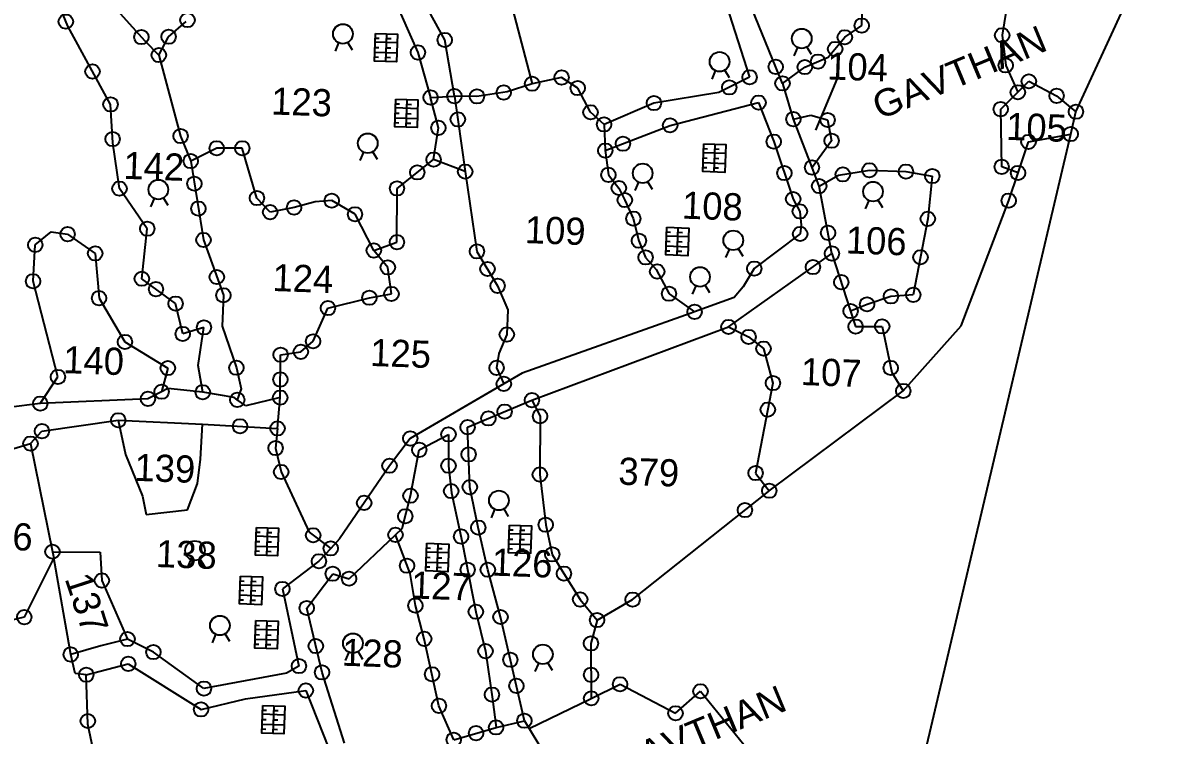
# Model space of a CAD drawing. Header units: metres. Extents: x 287345 to 291891, y 1993918 to 1999987.
# Drawn here: x 289781 to 290388, y 1995253 to 1995633 of the extents above; entities that cross this region are included whole.
import ezdxf
from ezdxf.enums import TextEntityAlignment as Align

# ---------------------------------------------------------------- set-up
doc = ezdxf.new("R2010")
doc.units = ezdxf.units.M
doc.header["$MEASUREMENT"] = 0
for name, color, linetype in [('POLY_PARCEL', 6, 'Continuous'), ('POLY_ROAD', 30, 'Continuous'), ('POLY_WATER', 4, 'Continuous'), ('TEXT_MAPIN', 7, 'Continuous'), ('TEXT_PARCEL', 7, 'Continuous')]:
    doc.layers.add(name, color=color, linetype=linetype)
doc.styles.get("Standard").update_dxf_attribs({"font": 'arial.ttf'})
doc.styles.add('TEXT_MAP', font='')
doc.styles.get('TEXT_MAP').set_extended_font_data('Kruti Dev 050')
doc.dimstyles.get("Standard").update_dxf_attribs({"dimtxt": 0.18, "dimasz": 0.18, "dimexe": 0.18, "dimexo": 0.0625, "dimgap": 0.09, "dimtad": 0, "dimtih": 1, "dimtoh": 1, "dimdec": 4, "dimzin": 0, "dimdsep": 46, "dimtxsty": 'Standard', "dimcen": 0.09, "dimadec": 0, "dimazin": 0, "dimtfac": 1, "dimtdec": 4, "dimtofl": 0, "dimtmove": 0, "dimatfit": 3, "dimfxl": 1, "dimtolj": 1, "dimtzin": 0, "dimarcsym": 0})

msp = doc.modelspace()

# ---------------------------------------------------------------- linework, layer by layer
for points in [[(289969.1, 1995627.68), (289980.9, 1995627.26), (289980.38, 1995612.48), (289968.58, 1995612.9)], [(289979.96, 1995592.61), (289991.76, 1995592.2), (289991.24, 1995577.42), (289979.44, 1995577.84)], [(290144.01, 1995568.75), (290155.81, 1995568.33), (290155.28, 1995553.55), (290143.48, 1995553.97)], [(290124.36, 1995524.29), (290136.16, 1995523.88), (290135.64, 1995509.1), (290123.84, 1995509.52)], [(289905.62, 1995364.23), (289917.42, 1995363.81), (289916.9, 1995349.03), (289905.1, 1995349.45)], [(290040.44, 1995365.48), (290052.24, 1995365.06), (290051.72, 1995350.28), (290039.92, 1995350.7)], [(289996.42, 1995355.75), (290008.22, 1995355.33), (290007.7, 1995340.55), (289995.9, 1995340.97)], [(289897.17, 1995338.19), (289908.97, 1995337.77), (289908.45, 1995322.99), (289896.65, 1995323.41)], [(289905.37, 1995314.57), (289917.17, 1995314.15), (289916.65, 1995299.38), (289904.84, 1995299.79)], [(289909.04, 1995269.29), (289920.84, 1995268.87), (289920.31, 1995254.1), (289908.51, 1995254.51)]]:
    msp.add_lwpolyline(points, close=True)
for points in [[(289975, 1995627.47), (289974.48, 1995612.69)], [(289947.73, 1995618.17), (289949.64, 1995622.56)], [(289956.94, 1995618.79), (289954.46, 1995622.89)], [(289968.94, 1995623.14), (289980.74, 1995622.72)], [(289969.01, 1995625.17), (289971.13, 1995625.1)], [(289974.91, 1995624.96), (289977.4, 1995624.87)], [(290201.47, 1995616.32), (290198.98, 1995620.42)], [(289968.66, 1995615.13), (289970.77, 1995615.05)], [(289968.75, 1995617.69), (289980.55, 1995617.27)], [(289968.83, 1995620.19), (289970.95, 1995620.12)], [(289974.56, 1995614.92), (289977.04, 1995614.83)], [(289974.73, 1995619.98), (289977.22, 1995619.9)], [(290192.25, 1995615.7), (290194.17, 1995620.1)], [(290148.47, 1995603.33), (290150.38, 1995607.72)], [(290157.68, 1995603.95), (290155.2, 1995608.05)], [(289979.87, 1995590.11), (289981.98, 1995590.03)], [(289985.86, 1995592.4), (289985.34, 1995577.63)], [(289979.69, 1995585.13), (289981.81, 1995585.05)], [(289979.8, 1995588.07), (289991.6, 1995587.65)], [(289985.59, 1995584.92), (289988.08, 1995584.83)], [(289985.77, 1995589.9), (289988.26, 1995589.81)], [(289979.51, 1995580.07), (289981.63, 1995579.99)], [(289979.61, 1995582.63), (289991.41, 1995582.21)], [(289985.42, 1995579.86), (289987.9, 1995579.77)], [(290143.92, 1995566.24), (290146.03, 1995566.17)], [(290149.91, 1995568.54), (290149.38, 1995553.76)], [(290149.82, 1995566.03), (290152.3, 1995565.95)], [(289960.97, 1995559.86), (289962.89, 1995564.25)], [(289970.19, 1995560.47), (289967.7, 1995564.58)], [(290143.74, 1995561.26), (290145.86, 1995561.19)], [(290143.85, 1995564.21), (290155.65, 1995563.79)], [(290149.64, 1995561.06), (290152.13, 1995560.97)], [(290143.56, 1995556.2), (290145.68, 1995556.13)], [(290143.65, 1995558.76), (290155.45, 1995558.34)], [(290149.46, 1995555.99), (290151.95, 1995555.9)], [(290107.48, 1995543.84), (290109.4, 1995548.24)], [(290116.7, 1995544.46), (290114.21, 1995548.56)], [(289849.4, 1995535.18), (289851.32, 1995539.58)], [(289858.62, 1995535.8), (289856.13, 1995539.9)], [(290230.22, 1995534.08), (290232.13, 1995538.48)], [(290239.43, 1995534.7), (290236.95, 1995538.8)], [(290130.26, 1995524.08), (290129.74, 1995509.31)], [(290124.2, 1995519.75), (290136, 1995519.34)], [(290124.28, 1995521.79), (290126.39, 1995521.71)], [(290130.18, 1995521.58), (290132.66, 1995521.49)], [(290123.92, 1995511.75), (290126.03, 1995511.67)], [(290124.01, 1995514.31), (290135.81, 1995513.89)], [(290124.1, 1995516.81), (290126.21, 1995516.73)], [(290129.82, 1995511.54), (290132.31, 1995511.45)], [(290130, 1995516.6), (290132.48, 1995516.51)], [(290155.76, 1995508.09), (290157.67, 1995512.49)], [(290164.97, 1995508.71), (290162.49, 1995512.81)], [(290147.26, 1995489.22), (290144.77, 1995493.32)], [(290138.04, 1995488.6), (290139.95, 1995493)], [(290030.87, 1995369.39), (290032.78, 1995373.79)], [(290040.08, 1995370.01), (290037.6, 1995374.11)], [(289905.46, 1995359.69), (289917.26, 1995359.27)], [(289905.53, 1995361.72), (289907.64, 1995361.65)], [(289911.52, 1995364.02), (289911, 1995349.24)], [(289911.43, 1995361.51), (289913.92, 1995361.42)], [(290040.28, 1995360.94), (290052.08, 1995360.52)], [(290040.35, 1995362.97), (290042.46, 1995362.9)], [(290046.34, 1995365.27), (290045.82, 1995350.49)], [(290046.25, 1995362.76), (290048.74, 1995362.67)], [(289905.27, 1995354.24), (289917.07, 1995353.82)], [(289905.35, 1995356.74), (289907.47, 1995356.67)], [(289911.25, 1995356.53), (289913.74, 1995356.45)], [(290002.32, 1995355.54), (290001.8, 1995340.76)], [(290040.09, 1995355.49), (290051.89, 1995355.07)], [(290040.17, 1995357.99), (290042.29, 1995357.92)], [(290046.07, 1995357.78), (290048.56, 1995357.7)], [(289905.17, 1995351.68), (289907.29, 1995351.6)], [(289911.08, 1995351.47), (289913.56, 1995351.38)], [(289996.16, 1995348.26), (289998.27, 1995348.19)], [(289996.26, 1995351.21), (290008.06, 1995350.79)], [(289996.34, 1995353.24), (289998.45, 1995353.17)], [(290002.06, 1995348.05), (290004.55, 1995347.97)], [(290002.24, 1995353.03), (290004.72, 1995352.94)], [(290039.99, 1995352.93), (290042.11, 1995352.85)], [(290045.89, 1995352.72), (290048.38, 1995352.63)], [(289868.91, 1995342.63), (289870.82, 1995347.02)], [(289878.13, 1995343.25), (289875.64, 1995347.35)], [(289995.98, 1995343.2), (289998.09, 1995343.12)], [(289996.07, 1995345.76), (290007.87, 1995345.34)], [(290001.88, 1995342.99), (290004.37, 1995342.9)], [(289897.08, 1995335.68), (289899.19, 1995335.61)], [(289903.07, 1995337.98), (289902.55, 1995323.2)], [(289902.98, 1995335.47), (289905.47, 1995335.39)], [(289896.9, 1995330.7), (289899.02, 1995330.63)], [(289897.01, 1995333.65), (289908.81, 1995333.23)], [(289902.8, 1995330.5), (289905.29, 1995330.41)], [(289896.72, 1995325.64), (289898.84, 1995325.57)], [(289896.81, 1995328.2), (289908.62, 1995327.78)], [(289902.62, 1995325.43), (289905.11, 1995325.34)], [(289905.28, 1995312.07), (289907.39, 1995311.99)], [(289911.27, 1995314.36), (289910.74, 1995299.59)], [(289911.18, 1995311.86), (289913.67, 1995311.77)], [(289882.2, 1995302.7), (289884.12, 1995307.1)], [(289891.42, 1995303.32), (289888.93, 1995307.42)], [(289905.1, 1995307.09), (289907.22, 1995307.01)], [(289905.21, 1995310.03), (289917.01, 1995309.61)], [(289911, 1995306.88), (289913.49, 1995306.79)], [(289904.92, 1995302.02), (289907.04, 1995301.95)], [(289905.01, 1995304.58), (289916.81, 1995304.17)], [(289910.82, 1995301.81), (289913.31, 1995301.73)], [(289953.08, 1995293.23), (289955, 1995297.63)], [(289962.3, 1995293.85), (289959.81, 1995297.95)], [(290054.28, 1995287.33), (290056.2, 1995291.72)], [(290063.5, 1995287.95), (290061.01, 1995292.05)], [(289914.94, 1995269.08), (289914.41, 1995254.31)], [(289908.88, 1995264.75), (289920.68, 1995264.33)], [(289908.95, 1995266.79), (289911.06, 1995266.71)], [(289914.85, 1995266.58), (289917.33, 1995266.49)], [(289908.59, 1995256.74), (289910.71, 1995256.67)], [(289908.68, 1995259.3), (289920.48, 1995258.89)], [(289908.77, 1995261.81), (289910.89, 1995261.73)], [(289914.49, 1995256.53), (289916.98, 1995256.45)], [(289914.67, 1995261.6), (289917.16, 1995261.51)]]:
    msp.add_lwpolyline(points)
for centre, radius in [((289804.09, 1995633.95), 3.85), ((289868.93, 1995634.75), 3.85), ((289951.74, 1995627.37), 5.24), ((290228.2, 1995631.84), 3.85), ((289844.38, 1995625.69), 3.85), ((289858.89, 1995625.86), 3.85), ((290006.03, 1995624.18), 3.85), ((290196.26, 1995624.91), 5.24), ((290219.19, 1995625.57), 3.85), ((290303.03, 1995626.68), 3.85), ((289991.71, 1995617.49), 3.85), ((290214.04, 1995619.37), 3.85), ((289853.68, 1995616.12), 3.85), ((290152.48, 1995612.53), 5.24), ((290204.92, 1995612.64), 3.85), ((290304.97, 1995610.61), 3.85), ((289818.31, 1995607.35), 3.85), ((290182.4, 1995609.82), 3.85), ((290197.91, 1995609.7), 3.85), ((290052.61, 1995600.81), 3.85), ((290068.3, 1995604.15), 3.85), ((290076.86, 1995598.5), 3.85), ((290157.64, 1995598.87), 3.85), ((290168.46, 1995604.28), 3.85), ((290186.02, 1995601), 3.85), ((290317.27, 1995602.1), 3.85), ((289998.49, 1995593.47), 3.85), ((290011.15, 1995594.2), 3.85), ((290023.18, 1995594.07), 3.85), ((290037.45, 1995596.15), 3.85), ((290311.4, 1995596.28), 3.85), ((290332.07, 1995594.36), 3.85), ((289827.94, 1995589.8), 3.85), ((290117.47, 1995590.53), 3.85), ((290173.24, 1995590.76), 3.85), ((290302.31, 1995587.26), 3.85), ((290013.02, 1995581.79), 3.85), ((290083.7, 1995585.61), 3.85), ((290191.81, 1995581.93), 3.85), ((290210.05, 1995581.48), 3.85), ((290342.39, 1995585.89), 3.85), ((290002.64, 1995577.3), 3.85), ((290090.93, 1995579.14), 3.85), ((290126.12, 1995578.63), 3.85), ((289829.04, 1995571.33), 3.85), ((289865.29, 1995572.92), 3.85), ((289964.98, 1995569.06), 5.24), ((290100.95, 1995568.83), 3.85), ((290181.31, 1995569.93), 3.85), ((290212.17, 1995570.42), 3.85), ((290317.07, 1995569.8), 3.85), ((290339.59, 1995574), 3.85), ((289884.52, 1995566.4), 3.85), ((289898.14, 1995566.41), 3.85), ((290091.58, 1995565.18), 3.85), ((289870.66, 1995559.6), 3.85), ((290000.1, 1995560.37), 3.85), ((290201.72, 1995556.14), 3.85), ((290302.79, 1995556.5), 3.85), ((289991.4, 1995553.52), 3.85), ((290016.9, 1995553.94), 3.85), ((290093.22, 1995552.21), 3.85), ((290111.49, 1995553.04), 5.24), ((290186.99, 1995553.16), 3.85), ((290218.15, 1995552.44), 3.85), ((290232.33, 1995554.65), 3.85), ((290251.76, 1995553.96), 3.85), ((290265.8, 1995551.58), 3.85), ((290311.51, 1995553.26), 3.85), ((289832.68, 1995544.9), 3.85), ((289853.41, 1995544.38), 5.24), ((289872.6, 1995547.53), 3.85), ((289980.58, 1995545.01), 3.85), ((290098.81, 1995545.21), 3.85), ((290205.53, 1995546.23), 3.85), ((290234.23, 1995543.28), 5.24), ((289905.96, 1995539.87), 3.85), ((289945.81, 1995538.46), 3.85), ((290101.99, 1995538.77), 3.85), ((290191.68, 1995539.34), 3.85), ((290306.55, 1995538.49), 3.85), ((289874.75, 1995534.21), 3.85), ((289912.99, 1995532.33), 3.85), ((289925.73, 1995534.8), 3.85), ((290195.26, 1995532.75), 3.85), ((289958.2, 1995531.22), 3.85), ((290106.51, 1995528.89), 3.85), ((290263.43, 1995528.77), 3.85), ((289805.03, 1995520.6), 3.85), ((289847.49, 1995523.47), 3.85), ((290195.42, 1995520.72), 3.85), ((290210.26, 1995521.29), 3.85), ((289787.8, 1995514.89), 3.85), ((289877.44, 1995517.54), 3.85), ((289980.54, 1995516.33), 3.85), ((290109.49, 1995517.11), 3.85), ((290159.77, 1995517.3), 5.24), ((289819.75, 1995510.36), 3.85), ((289968.22, 1995511.9), 3.85), ((290023.18, 1995511.41), 3.85), ((290113.07, 1995508.23), 3.85), ((290212.35, 1995510.27), 3.85), ((290259.53, 1995508.29), 3.85), ((289975.68, 1995502.88), 3.85), ((290028.82, 1995502.02), 3.85), ((290170.98, 1995502.21), 3.85), ((290202.2, 1995503.06), 3.85), ((289786.63, 1995495.49), 3.85), ((289844.6, 1995496.83), 3.85), ((289884.56, 1995497.75), 3.85), ((290119.23, 1995500.67), 3.85), ((290142.05, 1995497.81), 5.24), ((289852.15, 1995491.26), 3.85), ((290034.21, 1995493.03), 3.85), ((290217.3, 1995494.97), 3.85), ((289821.82, 1995486.46), 3.85), ((289862.61, 1995483.55), 3.85), ((289888.07, 1995487.99), 3.85), ((289965.87, 1995486.7), 3.85), ((289977.62, 1995488.72), 3.85), ((290125.52, 1995488.83), 3.85), ((290231.05, 1995483.17), 3.85), ((290243.76, 1995487.43), 3.85), ((290255.71, 1995488.26), 3.85), ((289943.78, 1995481.16), 3.85), ((290139.17, 1995479.15), 3.85), ((290222.28, 1995479.57), 3.85), ((290157.23, 1995471.13), 3.85), ((290224.96, 1995471.3), 3.85), ((290239.09, 1995471.43), 3.85), ((289866.42, 1995467.37), 3.85), ((289877.73, 1995470.86), 3.85), ((290039.13, 1995467.09), 3.85), ((290167.95, 1995465.79), 3.85), ((289835.59, 1995463.12), 3.85), ((289935.85, 1995463.45), 3.85), ((290175.89, 1995459.55), 3.85), ((289918.57, 1995456.28), 3.85), ((289929.33, 1995457.85), 3.85), ((289858.45, 1995449.18), 3.85), ((289894.97, 1995449.34), 3.85), ((290033.63, 1995449.29), 3.85), ((290243.67, 1995449.24), 3.85), ((289799.9, 1995444.45), 3.85), ((289918.44, 1995443.08), 3.85), ((290037.48, 1995440.76), 3.85), ((290180.89, 1995441.18), 3.85), ((289855.15, 1995436.54), 3.85), ((289877.08, 1995436.27), 3.85), ((290250.35, 1995437.01), 3.85), ((289790.5, 1995430.25), 3.85), ((289847.87, 1995432.76), 3.85), ((289895.48, 1995432.24), 3.85), ((289918.35, 1995433.45), 3.85), ((290052.49, 1995432.07), 3.85), ((290037.93, 1995425.97), 3.85), ((290056.83, 1995423.47), 3.85), ((290178.17, 1995427.02), 3.85), ((289832.07, 1995421.36), 3.85), ((289896.94, 1995418.15), 3.85), ((289916.91, 1995416.99), 3.85), ((290018.2, 1995417.65), 3.85), ((290029.27, 1995422.32), 3.85), ((289791.4, 1995415.53), 3.85), ((289987.67, 1995411.65), 3.85), ((290008, 1995413.82), 3.85), ((289785.26, 1995408.93), 3.85), ((289915.88, 1995406.53), 3.85), ((289992.44, 1995405.57), 3.85), ((290018.74, 1995403.14), 3.85), ((289918.83, 1995393.79), 3.85), ((289976.59, 1995397.08), 3.85), ((290007.99, 1995397.1), 3.85), ((290056.68, 1995392.41), 3.85), ((290171.66, 1995393.19), 3.85), ((289987.75, 1995381.08), 3.85), ((290009.44, 1995383.57), 3.85), ((290019.38, 1995385.69), 3.85), ((290034.88, 1995378.59), 5.24), ((290178.97, 1995383.78), 3.85), ((289963.07, 1995377.3), 3.85), ((289984.97, 1995370.13), 3.85), ((290166, 1995373.47), 3.85), ((290023.91, 1995364.11), 3.85), ((290059.81, 1995365.64), 3.85), ((289935.91, 1995360.03), 3.85), ((289979.76, 1995360.26), 3.85), ((290014.69, 1995359.35), 3.85), ((289797, 1995351.27), 3.85), ((289872.92, 1995351.83), 5.24), ((289945.25, 1995353.01), 3.85), ((290063.33, 1995349.83), 3.85), ((289938.96, 1995346.17), 3.85), ((289985.95, 1995343.77), 3.85), ((289946.32, 1995339.52), 3.85), ((290018.23, 1995341.66), 3.85), ((290028.98, 1995341.63), 3.85), ((290069.56, 1995339.57), 3.85), ((289823.31, 1995335.9), 3.85), ((289955.04, 1995336.87), 3.85), ((289919.52, 1995331.38), 3.85), ((290078.17, 1995325.78), 3.85), ((290106.11, 1995325.73), 3.85), ((289932.46, 1995321.23), 3.85), ((289990.38, 1995322.53), 3.85), ((289781.98, 1995316.37), 3.85), ((289886.21, 1995311.9), 5.24), ((290022.61, 1995319.26), 3.85), ((290035.73, 1995316.44), 3.85), ((290087.2, 1995314.79), 3.85), ((289836.95, 1995304.66), 3.85), ((289957.1, 1995302.43), 5.24), ((289995.08, 1995304.8), 3.85), ((290083.94, 1995302.36), 3.85), ((289806.73, 1995296.41), 3.85), ((289850.79, 1995297.72), 3.85), ((289937.3, 1995300.92), 3.85), ((290027.74, 1995298.24), 3.85), ((290058.29, 1995296.53), 5.24), ((289837.36, 1995291.44), 3.85), ((289928.35, 1995290.28), 3.85), ((290040.97, 1995293.64), 3.85), ((289814.99, 1995285.67), 3.85), ((289940.64, 1995286.9), 3.85), ((289999.24, 1995285.88), 3.85), ((290084.01, 1995285.58), 3.85), ((289877.71, 1995278.27), 3.85), ((289932, 1995277.23), 3.85), ((290044.18, 1995279.7), 3.85), ((290099.43, 1995280.55), 3.85), ((290031.17, 1995275.04), 3.85), ((290084.07, 1995273.06), 3.85), ((290142.3, 1995276.84), 3.85), ((289876.14, 1995267.18), 3.85), ((290002.92, 1995269.07), 3.85), ((290129.01, 1995265.07), 3.85), ((289815.82, 1995260.97), 3.85), ((290048.45, 1995261.12), 3.85), ((290022.71, 1995254.46), 3.85), ((290033.35, 1995257.54), 3.85), ((290010.83, 1995251.01), 3.85)]:
    msp.add_circle(centre, radius)
at = {"layer": 'POLY_PARCEL'}
for p, q in [((290308.28, 1995659.75), (290303.03, 1995626.68)), ((289805.09, 1995631.45), (289797.05, 1995651.67)), ((290038.19, 1995656.03), (290052.61, 1995600.81)), ((289826.51, 1995645.77), (289846.17, 1995623.68)), ((290228.2, 1995631.84), (290228.64, 1995644.37)), ((289858.89, 1995625.86), (289868.15, 1995634.06)), ((289827.94, 1995589.8), (289805.09, 1995631.45)), ((290219.19, 1995625.57), (290228.2, 1995631.84)), ((290303.03, 1995626.68), (290304.97, 1995610.61)), ((289846.17, 1995623.68), (289853.68, 1995616.12)), ((289853.68, 1995616.12), (289858.89, 1995625.86)), ((290210.33, 1995614.9), (290219.19, 1995625.57)), ((289853.68, 1995616.12), (289865.29, 1995572.92)), ((290197.91, 1995609.7), (290210.33, 1995614.9)), ((290186.02, 1995601), (290197.91, 1995609.7)), ((290304.97, 1995610.61), (290311.4, 1995596.28)), ((290068.3, 1995604.15), (290052.61, 1995600.81)), ((290076.86, 1995598.5), (290068.3, 1995604.15)), ((290039.32, 1995596.42), (290023.18, 1995594.07)), ((290052.61, 1995600.81), (290039.32, 1995596.42)), ((290083.7, 1995585.61), (290076.86, 1995598.5)), ((290302.31, 1995587.26), (290311.4, 1995596.28)), ((290311.4, 1995596.28), (290317.27, 1995602.1)), ((290317.27, 1995602.1), (290332.07, 1995594.36)), ((290002.64, 1995577.3), (289998.49, 1995593.47)), ((290023.18, 1995594.07), (290011.15, 1995594.2)), ((290011.15, 1995594.2), (290013.02, 1995581.79)), ((290332.07, 1995594.36), (290342.39, 1995585.89)), ((289829.16, 1995569.33), (289827.94, 1995589.8)), ((290090.93, 1995579.14), (290083.7, 1995585.61)), ((290302.79, 1995556.5), (290302.31, 1995587.26)), ((290013.02, 1995581.79), (290016.9, 1995553.94)), ((290191.81, 1995581.93), (290201.03, 1995583.99)), ((290201.03, 1995583.99), (290210.05, 1995581.48)), ((290210.05, 1995581.48), (290212.17, 1995570.42)), ((289865.29, 1995572.92), (289870.66, 1995559.6)), ((290000.1, 1995560.37), (290002.64, 1995577.3)), ((290317.07, 1995569.8), (290339.59, 1995574)), ((289832.68, 1995544.9), (289829.16, 1995569.33)), ((289884.52, 1995566.4), (289870.66, 1995559.6)), ((289898.14, 1995566.41), (289884.52, 1995566.4)), ((289905.96, 1995539.87), (289898.14, 1995566.41)), ((290212.17, 1995570.42), (290201.72, 1995556.14)), ((290311.51, 1995553.26), (290317.07, 1995569.8)), ((289980.58, 1995545.01), (290000.1, 1995560.37)), ((290016.9, 1995553.94), (290000.1, 1995560.37)), ((290091.58, 1995565.18), (290093.22, 1995552.21)), ((289870.66, 1995559.6), (289877.44, 1995517.54)), ((290016.9, 1995553.94), (290023.18, 1995511.41)), ((290215.91, 1995552.09), (290232.33, 1995554.65)), ((290232.33, 1995554.65), (290251.76, 1995553.96)), ((290251.76, 1995553.96), (290265.8, 1995551.58)), ((290311.51, 1995553.26), (290302.79, 1995556.5)), ((290093.22, 1995552.21), (290098.81, 1995545.21)), ((290205.53, 1995546.23), (290215.91, 1995552.09)), ((290265.8, 1995551.58), (290263.43, 1995528.77)), ((290306.55, 1995538.49), (290311.51, 1995553.26)), ((289847.49, 1995523.47), (289832.68, 1995544.9)), ((289980.54, 1995516.33), (289980.58, 1995545.01)), ((290098.81, 1995545.21), (290101.99, 1995538.77)), ((289912.99, 1995532.33), (289905.96, 1995539.87)), ((289937.03, 1995537.8), (289925.73, 1995534.8)), ((289945.81, 1995538.46), (289937.03, 1995537.8)), ((289958.2, 1995531.22), (289945.81, 1995538.46)), ((290101.99, 1995538.77), (290106.51, 1995528.89)), ((290281.27, 1995471.62), (290306.55, 1995538.49)), ((289925.73, 1995534.8), (289912.99, 1995532.33)), ((289968.22, 1995511.9), (289958.2, 1995531.22)), ((289844.6, 1995496.83), (289847.49, 1995523.47)), ((290106.51, 1995528.89), (290109.49, 1995517.11)), ((290263.43, 1995528.77), (290255.71, 1995488.26)), ((289787.8, 1995514.89), (289796.32, 1995521.89)), ((289796.32, 1995521.89), (289805.03, 1995520.6)), ((289805.03, 1995520.6), (289819.75, 1995510.36)), ((289877.44, 1995517.54), (289888.07, 1995487.99)), ((289786.63, 1995495.49), (289787.8, 1995514.89)), ((289968.22, 1995511.9), (289980.54, 1995516.33)), ((289975.68, 1995502.88), (289968.22, 1995511.9)), ((290023.18, 1995511.41), (290034.21, 1995493.03)), ((290109.49, 1995517.11), (290113.07, 1995508.23)), ((289819.75, 1995510.36), (289821.82, 1995486.46)), ((290113.07, 1995508.23), (290118.68, 1995501.71)), ((290212.35, 1995510.27), (290222.28, 1995479.57)), ((289977.62, 1995488.72), (289975.68, 1995502.88)), ((290118.68, 1995501.71), (290125.52, 1995488.83)), ((289799.9, 1995444.45), (289786.63, 1995495.49)), ((289862.61, 1995483.55), (289844.6, 1995496.83)), ((290034.21, 1995493.03), (290039.59, 1995480.2)), ((289888.07, 1995487.99), (289887.49, 1995471.48)), ((289965.87, 1995486.7), (289977.62, 1995488.72)), ((290125.52, 1995488.83), (290139.17, 1995479.15)), ((290243.76, 1995487.43), (290231.05, 1995483.17)), ((290255.71, 1995488.26), (290243.76, 1995487.43)), ((289821.82, 1995486.46), (289835.59, 1995463.12)), ((289866.42, 1995467.37), (289862.61, 1995483.55)), ((289935.85, 1995463.45), (289943.78, 1995481.16)), ((289943.78, 1995481.16), (289965.87, 1995486.7)), ((290231.05, 1995483.17), (290222.28, 1995479.57)), ((290039.59, 1995480.2), (290039.13, 1995467.09)), ((290222.28, 1995479.57), (290224.96, 1995471.3)), ((289877.73, 1995470.86), (289866.42, 1995467.37)), ((289874.58, 1995450.54), (289877.73, 1995470.86)), ((289887.49, 1995471.48), (289894.97, 1995449.34)), ((290157.23, 1995471.13), (290167.95, 1995465.79)), ((290224.96, 1995471.3), (290239.09, 1995471.43)), ((290239.09, 1995471.43), (290244.18, 1995446.78)), ((290250.35, 1995437.01), (290281.27, 1995471.62)), ((289835.59, 1995463.12), (289858.45, 1995449.18)), ((289929.33, 1995457.85), (289935.85, 1995463.45)), ((290039.13, 1995467.09), (290034.88, 1995457.03)), ((290167.95, 1995465.79), (290175.89, 1995459.55)), ((289918.57, 1995456.28), (289929.33, 1995457.85)), ((290034.88, 1995457.03), (290033.63, 1995449.29)), ((290175.89, 1995459.55), (290180.89, 1995441.18)), ((289918.35, 1995433.45), (289918.57, 1995456.28)), ((289858.45, 1995449.18), (289855.15, 1995436.54)), ((289877.08, 1995436.27), (289874.58, 1995450.54)), ((289894.97, 1995449.34), (289897.49, 1995438.06)), ((290033.63, 1995449.29), (290037.48, 1995440.76)), ((290244.18, 1995446.78), (290250.35, 1995437.01)), ((289790.5, 1995430.25), (289799.9, 1995444.45)), ((290180.89, 1995441.18), (290171.66, 1995393.19)), ((289897.49, 1995438.06), (289895.48, 1995432.24)), ((290178.97, 1995383.78), (290250.35, 1995437.01)), ((290052.49, 1995432.07), (290056.83, 1995423.47)), ((289832.07, 1995421.36), (289835.97, 1995403.04)), ((290056.83, 1995423.47), (290056.68, 1995392.41)), ((289875.78, 1995400.66), (289876.99, 1995419.31)), ((289916.91, 1995416.99), (289915.88, 1995406.53)), ((289785.26, 1995408.93), (289797, 1995351.27)), ((289835.97, 1995403.04), (289844.91, 1995380.84)), ((289915.88, 1995406.53), (289918.83, 1995393.79)), ((289874.34, 1995387.58), (289875.78, 1995400.66)), ((289918.83, 1995393.79), (289933.75, 1995361.65)), ((290056.68, 1995392.41), (290059.81, 1995365.64)), ((290171.66, 1995393.19), (290178.97, 1995383.78)), ((289868.98, 1995373.67), (289874.34, 1995387.58)), ((289844.91, 1995380.84), (289847, 1995371.05)), ((290106.11, 1995325.73), (290178.46, 1995383.4)), ((290178.46, 1995383.4), (290178.97, 1995383.78)), ((289847, 1995371.05), (289868.98, 1995373.67)), ((290059.81, 1995365.64), (290063.33, 1995349.83)), ((289933.75, 1995361.65), (289945.25, 1995353.01)), ((289987.53, 1995339.57), (289979.76, 1995360.26)), ((289797, 1995351.27), (289797.65, 1995348.07)), ((289797, 1995351.27), (289822.39, 1995351)), ((289822.39, 1995351), (289823.31, 1995335.9)), ((290063.33, 1995349.83), (290069.56, 1995339.57)), ((289823.31, 1995335.9), (289836.95, 1995304.66)), ((289990.38, 1995322.53), (289987.53, 1995339.57)), ((290069.56, 1995339.57), (290078.17, 1995325.78)), ((290078.17, 1995325.78), (290087.2, 1995314.79)), ((290087.2, 1995314.79), (290106.11, 1995325.73)), ((289995.08, 1995304.8), (289990.38, 1995322.53)), ((290087.2, 1995314.79), (290083.94, 1995302.36)), ((290002.92, 1995269.07), (289995.08, 1995304.8)), ((290083.94, 1995302.36), (290084.07, 1995273.06)), ((290084.07, 1995273.06), (290099.43, 1995280.55)), ((290099.43, 1995280.55), (290129.01, 1995265.07)), ((290129.01, 1995265.07), (290142.3, 1995276.84)), ((290142.3, 1995276.84), (290165.46, 1995248.41)), ((290010.83, 1995251.01), (290002.92, 1995269.07)), ((290051, 1995256.93), (290084.07, 1995273.06)), ((290010.83, 1995251.01), (290033.35, 1995257.54)), ((290048.45, 1995261.12), (290051, 1995256.93)), ((290051, 1995256.93), (290077.01, 1995214.16))]:
    msp.add_line(p, q, dxfattribs=at)
at = {"layer": 'POLY_ROAD'}
for p, q in [((290139.1, 1995696.17), (290168.46, 1995604.28)), ((289969.91, 1995666.56), (289991.71, 1995617.49)), ((290006.03, 1995624.18), (289997.47, 1995639.74)), ((290186.02, 1995601), (290169.81, 1995640.52)), ((290011.15, 1995594.2), (290006.03, 1995624.18)), ((289991.71, 1995617.49), (289998.49, 1995593.47)), ((290168.46, 1995604.28), (290152.02, 1995596.06)), ((290186.3, 1995600.32), (290186.02, 1995601)), ((290191.81, 1995581.93), (290186.3, 1995600.32)), ((289998.49, 1995593.47), (290011.15, 1995594.2)), ((290117.47, 1995590.53), (290090.93, 1995579.14)), ((290152.02, 1995596.06), (290117.47, 1995590.53)), ((290126.12, 1995578.63), (290173.24, 1995590.76)), ((290173.24, 1995590.76), (290181.31, 1995569.93)), ((290090.93, 1995579.14), (290091.58, 1995565.18)), ((290091.58, 1995565.18), (290126.12, 1995578.63)), ((290201.72, 1995556.14), (290191.81, 1995581.93)), ((290181.31, 1995569.93), (290191.68, 1995539.34)), ((290205.53, 1995546.23), (290201.72, 1995556.14)), ((290212.35, 1995510.27), (290205.53, 1995546.23)), ((290191.68, 1995539.34), (290195.26, 1995532.75)), ((290195.26, 1995532.75), (290195.88, 1995525.4)), ((290195.88, 1995525.4), (290195.42, 1995520.72)), ((290195.42, 1995520.72), (290170.98, 1995502.21)), ((290157.23, 1995471.13), (290212.35, 1995510.27)), ((290170.98, 1995502.21), (290165.06, 1995492.44)), ((290165.06, 1995492.44), (290160.16, 1995486.75)), ((290160.16, 1995486.75), (290139.17, 1995479.15)), ((290137.26, 1995478.46), (290047.34, 1995446.52)), ((290139.17, 1995479.15), (290137.26, 1995478.46)), ((290052.49, 1995432.07), (290157.23, 1995471.13)), ((290047.34, 1995446.52), (290037.48, 1995440.76)), ((290037.48, 1995440.76), (289987.67, 1995411.65)), ((289847.87, 1995432.76), (289790.5, 1995430.25)), ((289855.15, 1995436.54), (289847.87, 1995432.76)), ((289858.52, 1995438.29), (289855.15, 1995436.54)), ((289877.08, 1995436.27), (289858.52, 1995438.29)), ((289893.8, 1995433.41), (289877.08, 1995436.27)), ((289895.48, 1995432.24), (289893.8, 1995433.41)), ((289918.35, 1995433.45), (289900.01, 1995429.1)), ((289916.91, 1995416.99), (289918.35, 1995433.45)), ((289790.5, 1995430.25), (289773.61, 1995428.12)), ((289900.01, 1995429.1), (289895.48, 1995432.24)), ((290018.2, 1995417.65), (290051.59, 1995431.73)), ((290051.59, 1995431.73), (290052.49, 1995432.07)), ((289791.4, 1995415.53), (289832.07, 1995421.36)), ((289832.07, 1995421.36), (289876.99, 1995419.31)), ((289785.26, 1995408.93), (289791.4, 1995415.53)), ((289876.99, 1995419.31), (289916.91, 1995416.99)), ((290019.38, 1995385.69), (290018.2, 1995417.65)), ((289739.31, 1995395.11), (289785.26, 1995408.93)), ((289987.67, 1995411.65), (289976.59, 1995397.08)), ((289992.44, 1995405.57), (290008, 1995413.82)), ((290008, 1995413.82), (290007.99, 1995397.1)), ((289987.75, 1995381.08), (289992.44, 1995405.57)), ((289976.59, 1995397.08), (289949.95, 1995358.11)), ((290007.99, 1995397.1), (290009.54, 1995382.66)), ((290023.91, 1995364.11), (290019.38, 1995385.69)), ((289983.32, 1995363.63), (289987.75, 1995381.08)), ((290009.54, 1995382.66), (290015.36, 1995356.34)), ((289955.04, 1995336.87), (289979.76, 1995360.26)), ((289979.76, 1995360.26), (289983.32, 1995363.63)), ((290028.98, 1995341.63), (290023.91, 1995364.11)), ((289949.95, 1995358.11), (289945.25, 1995353.01)), ((290015.36, 1995356.34), (290022.61, 1995319.26)), ((289797.65, 1995348.07), (289781.98, 1995316.37)), ((289806.73, 1995296.41), (289797.65, 1995348.07)), ((289945.25, 1995353.01), (289938.96, 1995346.17)), ((289938.96, 1995346.17), (289919.52, 1995331.38)), ((290035.73, 1995316.44), (290028.98, 1995341.63)), ((289932.46, 1995321.23), (289946.32, 1995339.52)), ((289946.32, 1995339.52), (289955.04, 1995336.87)), ((289919.52, 1995331.38), (289928.35, 1995290.28)), ((289940.64, 1995286.9), (289932.46, 1995321.23)), ((290022.61, 1995319.26), (290027.74, 1995298.24)), ((289781.98, 1995316.37), (289753.56, 1995309.65)), ((290048.45, 1995261.12), (290035.73, 1995316.44)), ((289822.72, 1995301.06), (289806.73, 1995296.41)), ((289836.95, 1995304.66), (289822.72, 1995301.06)), ((289850.79, 1995297.72), (289836.95, 1995304.66)), ((289809.11, 1995286.33), (289806.73, 1995296.41)), ((289877.71, 1995278.27), (289850.79, 1995297.72)), ((290027.74, 1995298.24), (290031.53, 1995272.57)), ((289814.99, 1995285.67), (289837.36, 1995291.44)), ((289837.36, 1995291.44), (289876.14, 1995267.18)), ((289928.35, 1995290.28), (289921.75, 1995286.4)), ((289952.52, 1995249.21), (289940.64, 1995286.9)), ((289814.99, 1995285.67), (289809.11, 1995286.33)), ((289815.88, 1995259.29), (289814.99, 1995285.67)), ((289921.75, 1995286.4), (289877.71, 1995278.27)), ((289899.83, 1995272.8), (289932, 1995277.23)), ((289932, 1995277.23), (289954.64, 1995220.09)), ((289876.14, 1995267.18), (289899.83, 1995272.8)), ((290031.53, 1995272.57), (290033.35, 1995257.54)), ((289825.99, 1995211.23), (289815.88, 1995259.29)), ((290033.35, 1995257.54), (290048.45, 1995261.12))]:
    msp.add_line(p, q, dxfattribs=at)
at = {"layer": 'POLY_WATER'}
for p, q in [((290342.39, 1995585.89), (290562.79, 1996064.41)), ((290339.59, 1995574), (290342.39, 1995585.89)), ((290243.57, 1995165.54), (290339.59, 1995574))]:
    msp.add_line(p, q, dxfattribs=at)

# ---------------------------------------------------------------- texts
at = {"layer": 'TEXT_MAPIN'}
for p in [(290237.81, 1995581.44), (290099.04, 1995229.53)]:
    msp.add_text('GAVTHAN', height=14.488, rotation=22.56054, dxfattribs=at).set_placement(p)
at = {"layer": 'TEXT_PARCEL', "style": 'TEXT_MAP'}
for s, rotation, p in [('104', 357.97338, (290226.01, 1995609.82)), ('123', 357.97338, (289929.74, 1995591.11)), ('105', 357.97338, (290321.36, 1995577.59)), ('142', 357.97338, (289851.03, 1995556.9)), ('108', 357.97338, (290148.66, 1995535.58)), ('109', 357.97338, (290064.91, 1995522.54)), ('106', 357.97338, (290235.96, 1995517.04)), ('124', 357.97338, (289930.46, 1995497.08)), ('125', 357.97338, (289982.53, 1995457)), ('140', 357.97338, (289818.94, 1995453.2)), ('107', 357.97338, (290211.95, 1995446.85)), ('139', 357.97338, (289856.91, 1995395.74)), ('379', 357.97338, (290114.77, 1995393.73)), ('396', 357.97338, (289770.29, 1995359.57)), ('138', 357.97338, (289868.37, 1995349.78)), ('126', 357.97338, (290047.28, 1995345.21)), ('137', 288.03245, (289815.3, 1995323.85)), ('127', 357.97338, (290004.26, 1995333.11)), ('128', 357.97338, (289967.47, 1995297.17))]:
    msp.add_text(s, height=14.488, rotation=rotation, dxfattribs=at).set_placement(p, align=Align.MIDDLE)

# ---------------------------------------------------------------- leaders
msp.add_leader([(290203.84, 1995576.08), (290215.18, 1995603.24)], dimstyle='Standard', override={"dimtxt": 2.5, "dimasz": 2.5, "dimexe": 1.25, "dimexo": 0.625, "dimgap": 0.625, "dimtad": 1, "dimtih": 0, "dimtoh": 0, "dimzin": 8, "dimcen": 2.5, "dimtofl": 1})

doc.saveas('drawing.dxf')
